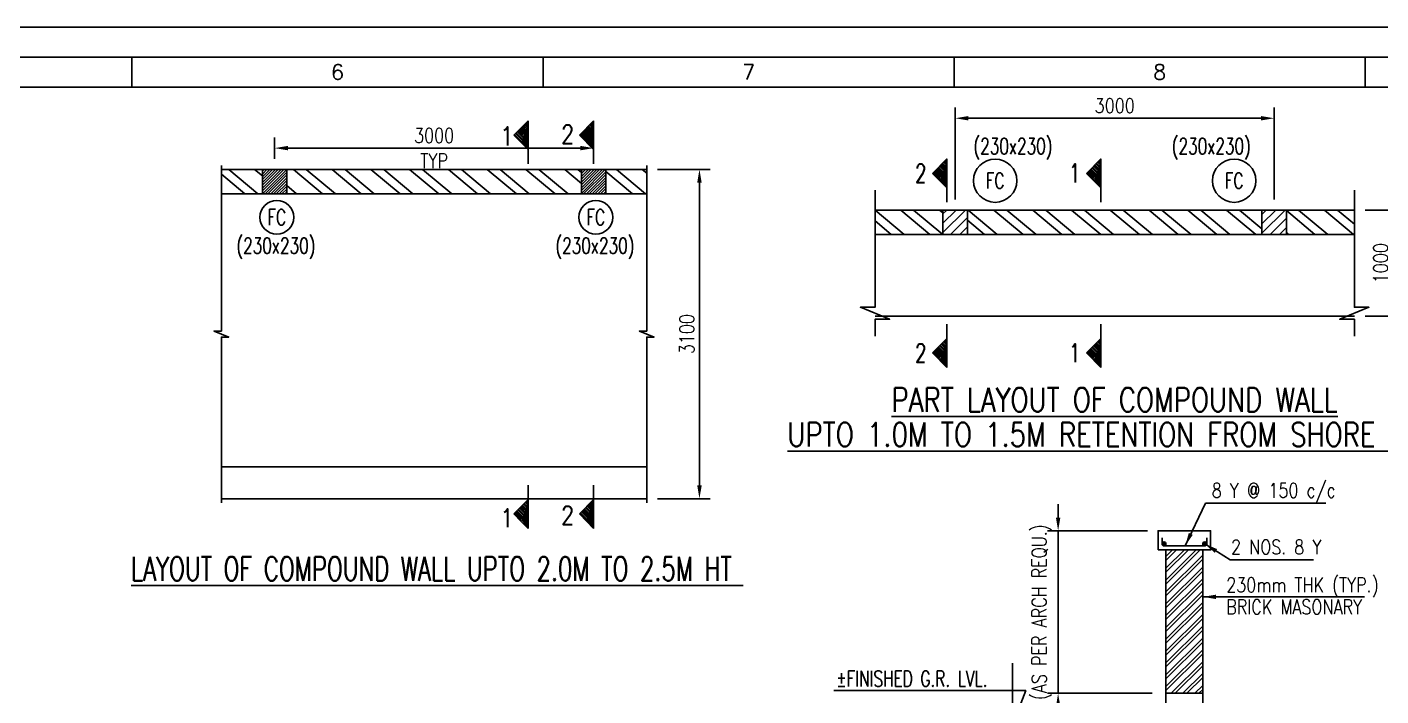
# Model space of a CAD drawing. Extents: x -69352 to 1013721, y -547461 to -186867.
# Drawn here: x 745812 to 771275, y -376978 to -364383 of the extents above; entities that cross this region are included whole.
import ezdxf
from ezdxf.enums import TextEntityAlignment as Align
from ezdxf.lldxf.tags import DXFTag

# ---------------------------------------------------------------- set-up
doc = ezdxf.new("R2010")
doc.units = 0
doc.header["$LTSCALE"] = 500
doc.header["$MEASUREMENT"] = 0
doc.header["$PDMODE"] = 35
doc.header["$PDSIZE"] = -15
doc.layers.get('DEFPOINTS').update_dxf_attribs({"color": 4})
for name, color, linetype in [('PNA', 10, 'Continuous'), ('S-BRECK LINE', 8, 'Continuous'), ('S-COLUMN', 1, 'Continuous'), ('S-COLUMN CIRCLE', 9, 'Continuous'), ('S-COLUMN HATCH', 8, 'Continuous'), ('S-COLUMN NO', 2, 'Continuous'), ('S-CONCRET LINE', 4, 'Continuous'), ('S-DIM-1', 5, 'Continuous'), ('S-HATCH', 253, 'Continuous'), ('S-LEVEL SECTION', 3, 'Continuous'), ('S-REINFORCEMENT', 6, 'Continuous'), ('S-RETAINING WALL', 6, 'Continuous'), ('S-RETAINING WALL HATCH', 8, 'Continuous'), ('S-SECTION MARK', 1, 'Continuous'), ('S-TEXT-1', 4, 'Continuous'), ('S-TEXT-1 @ 1', 4, 'Continuous'), ('S-TITIL', 6, 'Continuous'), ('SHEET', 7, 'Continuous')]:
    doc.layers.add(name, color=color, linetype=linetype)
doc.styles.add('ROMANS', font='simplex.shx', dxfattribs={"width": 0.8, "height": 275})
tags = doc.linetypes.add('HIDDEN', pattern=[0.375, 0.25, -0.125]).pattern_tags.tags
tags[6:7] = [DXFTag(74, 4), DXFTag(75, 0), DXFTag(340, '0'), DXFTag(46, 1.0), DXFTag(50, 0.0), DXFTag(44, 0.0), DXFTag(45, 0.0)]
tags[4:5] = [DXFTag(74, 4), DXFTag(75, 0), DXFTag(340, '0'), DXFTag(46, 1.0), DXFTag(50, 0.0), DXFTag(44, 0.0), DXFTag(45, 0.0)]
doc.dimstyles.new('dim100', dxfattribs={"dimtxt": 250, "dimasz": 250, "dimexe": 200, "dimexo": 200, "dimgap": 100, "dimtad": 1, "dimdec": 0, "dimzin": 0, "dimdsep": 46, "dimtxsty": 'ROMANS', "dimcen": 0, "dimclrd": 5, "dimclre": 5, "dimclrt": 4, "dimadec": 0, "dimazin": 0, "dimtfac": 1, "dimtdec": 0, "dimtix": 1, "dimtofl": 0, "dimtmove": 2, "dimatfit": 3, "dimfxl": 0, "dimtolj": 1, "dimtzin": 0, "dimlwd": -1, "dimlwe": -1, "dimarcsym": 0})
doc.dimstyles.new('dim33.33', dxfattribs={"dimtxt": 250, "dimasz": 250, "dimexe": 200, "dimexo": 200, "dimgap": 100, "dimtad": 1, "dimdec": 0, "dimlfac": 0.333331, "dimzin": 0, "dimdsep": 46, "dimtxsty": 'ROMANS', "dimcen": 0, "dimclrd": 5, "dimclre": 5, "dimclrt": 4, "dimadec": 0, "dimazin": 0, "dimtfac": 1, "dimtdec": 0, "dimtix": 1, "dimtofl": 0, "dimtmove": 2, "dimatfit": 3, "dimfxl": 0, "dimtolj": 1, "dimtzin": 0, "dimlwd": -1, "dimlwe": -1, "dimarcsym": 0})
doc.dimstyles.new('dim50', dxfattribs={"dimtxt": 250, "dimasz": 250, "dimexe": 200, "dimexo": 200, "dimgap": 100, "dimtad": 1, "dimdec": 0, "dimlfac": 0.5, "dimzin": 0, "dimdsep": 46, "dimtxsty": 'ROMANS', "dimcen": 0, "dimclrd": 5, "dimclre": 5, "dimclrt": 4, "dimadec": 0, "dimazin": 0, "dimtfac": 1, "dimtdec": 0, "dimtix": 1, "dimtofl": 0, "dimtmove": 2, "dimatfit": 3, "dimfxl": 0, "dimtolj": 1, "dimtzin": 0, "dimlwd": -1, "dimlwe": -1, "dimarcsym": 0})
pattern_1 = [(45, (-17553747.24, 1034755.59), (-88.38834765, 88.38834765), [])]

# ---------------------------------------------------------------- blocks, each defined once
blk = doc.blocks.new('zw$C05B')
at = {"flags": 128}
blk.add_lwpolyline([(0, 0), (82749, 0), (82749, 58210), (0, 58210)], close=True, dxfattribs=at)
at = {"layer": 'PNA'}
for p, q in [((34643, 57718), (34643, 57226)), ((41374, 57718), (41374, 57226)), ((48106, 57718), (48106, 57226)), ((54838, 57718), (54838, 57226))]:
    blk.add_line(p, q, dxfattribs=at)
at = {"layer": 'PNA', "color": 1}
for points in [[(984, 492), (82257, 492), (82257, 57718), (984, 57718)], [(1968, 984), (81765, 984), (81765, 57226), (1968, 57226)]]:
    blk.add_lwpolyline(points, close=True, dxfattribs=at)
at = {"layer": 'PNA', "style": 'ROMANS'}
for s, p in [('6', (38009, 57472)), ('7', (44741, 57472)), ('8', (51473, 57472))]:
    blk.add_text(s, height=246, dxfattribs=at).set_placement(p, align=Align.MIDDLE)
blk = doc.blocks.new('*D948')
at = {"layer": 'DEFPOINTS', "color": 0}
for p in [(769268, -366100), (763268, -367829), (769268, -367829)]:
    blk.add_point(p, dxfattribs=at)
at = {"layer": 'S-TEXT-1', "color": 5}
for p, q in [((763268, -367629), (763268, -365900)), ((769268, -367629), (769268, -365900)), ((763518, -366100), (769018, -366100))]:
    blk.add_line(p, q, dxfattribs=at)
for points in [[(763518, -366059), (763518, -366142), (763268, -366100)], [(769018, -366142), (769018, -366059), (769268, -366100)]]:
    blk.add_solid(points, dxfattribs=at)
at = {"layer": 'S-TEXT-1', "color": 4, "insert": (766268, -365863), "char_height": 275, "attachment_point": 5, "style": 'ROMANS'}
blk.add_mtext('\\A1;3000', dxfattribs=at)
blk = doc.blocks.new('*D949')
at = {"layer": 'DEFPOINTS', "color": 0}
for p in [(770776, -367829), (770776, -369829), (771508, -369829)]:
    blk.add_point(p, dxfattribs=at)
at = {"layer": 'S-TEXT-1', "color": 5}
for p, q in [((770976, -367829), (771708, -367829)), ((771508, -368079), (771508, -369579)), ((770976, -369829), (771708, -369829))]:
    blk.add_line(p, q, dxfattribs=at)
for points in [[(771549, -368079), (771466, -368079), (771508, -367829)], [(771466, -369579), (771549, -369579), (771508, -369829)]]:
    blk.add_solid(points, dxfattribs=at)
at = {"layer": 'S-TEXT-1', "color": 4, "insert": (771270, -368829), "char_height": 275, "attachment_point": 5, "rotation": 90, "style": 'ROMANS'}
blk.add_mtext('\\A1;1000', dxfattribs=at)
blk = doc.blocks.new('*D957')
at = {"layer": 'DEFPOINTS', "color": 0}
for p in [(767083, -373868), (765204, -376928), (767173, -376928)]:
    blk.add_point(p, dxfattribs=at)
at = {"layer": 'S-DIM-1', "color": 5, "lineweight": -3}
for p, q in [((765204, -373618), (765204, -373368)), ((765204, -373868), (765204, -376928)), ((765204, -377178), (765204, -377428))]:
    blk.add_line(p, q, dxfattribs=at)
at = {"layer": 'S-DIM-1', "color": 5}
for p, q in [((766883, -373868), (765004, -373868)), ((766973, -376928), (765004, -376928))]:
    blk.add_line(p, q, dxfattribs=at)
for points in [[(765163, -373618), (765246, -373618), (765204, -373868)], [(765246, -377178), (765163, -377178), (765204, -376928)]]:
    blk.add_solid(points, dxfattribs=at)
at = {"layer": 'S-DIM-1', "color": 4, "insert": (764895, -375398), "char_height": 275, "attachment_point": 5, "rotation": 90, "style": 'ROMANS'}
blk.add_mtext('\\A1;(AS PER ARCH REQU.)', dxfattribs=at)
blk = doc.blocks.new('A$C3C2A062F')
at = {"layer": 'S-COLUMN HATCH'}
h = blk.add_hatch(dxfattribs=at)
h.set_pattern_fill('ANSI31', color=256, scale=150, style=0)
h.set_pattern_definition([(45, (-56668.66, -124038.072), (-13.2582521, 13.2582521), [])])
h.paths.add_polyline_path([(115, -115), (-115, -115), (-115, 115), (115, 115)])
at = {"layer": 'S-COLUMN'}
for p, q in [((-115, -115), (-115, 115)), ((-115, 115), (115, 115)), ((115, 115), (115, -115)), ((115, -115), (-115, -115))]:
    blk.add_line(p, q, dxfattribs=at)
blk = doc.blocks.new('*U830')
at = {"layer": 'S-SECTION MARK', "ltscale": 5}
h = blk.add_hatch(dxfattribs=at)
h.set_pattern_fill('ANSI31', color=256, scale=172.406964, angle=-90, style=0)
h.set_pattern_definition([(45, (-328597.685, -32610.178), (15.2387667, -15.2387667), [])])
h.paths.add_polyline_path([(267, 2343), (0, 2615), (0, 2072)])
h = blk.add_hatch(dxfattribs=at)
h.set_pattern_fill('ANSI31', color=256, scale=172.406964, angle=-90, style=0)
h.set_pattern_definition([(45, (-1838.978, -79386.23), (15.2387667, -15.2387667), [])])
h.paths.add_polyline_path([(267, -4789), (0, -5061), (0, -4517)])
at = {"layer": 'S-SECTION MARK'}
for p, q in [((0, 1802), (0, 2615)), ((0, 2615), (267, 2343)), ((0, 2072), (267, 2343)), ((0, -4248), (0, -5061)), ((0, -4517), (267, -4789)), ((0, -5061), (267, -4789))]:
    blk.add_line(p, q, dxfattribs=at)
blk = doc.blocks.new('*D873')
at = {"layer": 'DEFPOINTS', "color": 0}
for p in [(756467, -366663), (750467, -367064), (756467, -367064)]:
    blk.add_point(p, dxfattribs=at)
at = {"layer": 'S-DIM-1', "color": 5, "ltscale": 0.3}
for p, q in [((750467, -366864), (750467, -366463)), ((750717, -366663), (756217, -366663)), ((756467, -366864), (756467, -366463))]:
    blk.add_line(p, q, dxfattribs=at)
at = {"layer": 'S-DIM-1', "color": 5}
for points in [[(750717, -366621), (750717, -366704), (750467, -366663)], [(756217, -366704), (756217, -366621), (756467, -366663)]]:
    blk.add_solid(points, dxfattribs=at)
at = {"layer": 'S-DIM-1', "color": 4, "lineweight": 0, "char_height": 275, "attachment_point": 5, "style": 'ROMANS'}
for s, insert in [('\\A1;3000', (753467, -366425)), ('TYP', (753467, -366900))]:
    blk.add_mtext(s, dxfattribs=dict(at, insert=insert))
blk = doc.blocks.new('*U832')
at = {"layer": 'S-BRECK LINE'}
blk.add_lwpolyline([(-6350, 0), (-113, 0), (-113, -275), (113, 275), (113, 0), (6350, 0)], dxfattribs=at)
blk = doc.blocks.new('*D874')
at = {"layer": 'DEFPOINTS', "color": 0}
for p in [(757467, -367064), (758458, -367064), (757467, -373264)]:
    blk.add_point(p, dxfattribs=at)
at = {"layer": 'S-DIM-1', "color": 5, "ltscale": 0.3}
for p, q in [((757667, -367064), (758658, -367064)), ((758458, -373014), (758458, -367314)), ((757667, -373264), (758658, -373264))]:
    blk.add_line(p, q, dxfattribs=at)
at = {"layer": 'S-DIM-1', "color": 5}
for points in [[(758500, -367314), (758416, -367314), (758458, -367064)], [(758416, -373014), (758500, -373014), (758458, -373264)]]:
    blk.add_solid(points, dxfattribs=at)
at = {"layer": 'S-DIM-1', "color": 4, "lineweight": 0, "insert": (758221, -370164), "char_height": 275, "attachment_point": 5, "rotation": 90, "style": 'ROMANS'}
blk.add_mtext('\\A1;3100', dxfattribs=at)

msp = doc.modelspace()

# ---------------------------------------------------------------- hatches: boundary and pattern name
at = {"layer": 'S-COLUMN HATCH'}
h = msp.add_hatch(dxfattribs=at)
h.set_pattern_fill('ANSI31', color=256, scale=1000, angle=360, style=0)
h.set_pattern_definition(pattern_1)
h.paths.add_polyline_path([(763037.758, -368288.512), (763037.758, -367828.512), (763497.758, -367828.512), (763497.758, -368288.512)])
h = msp.add_hatch(dxfattribs=at)
h.set_pattern_fill('ANSI31', color=256, scale=1000, angle=360, style=0)
h.set_pattern_definition(pattern_1)
h.paths.add_polyline_path([(769037.758, -368288.512), (769037.758, -367828.512), (769497.758, -367828.512), (769497.758, -368288.512)])
at = {"layer": 'S-HATCH'}
h = msp.add_hatch(dxfattribs=at)
h.set_pattern_fill('ANSI32', color=256, scale=1250, angle=275, style=0)
h.set_pattern_definition([(320, (-15781927.9, 748668.6), (301.306692, 359.083333), []), (320, (-15781908.65, 748448.47), (301.306692, 359.083333), [])])
h.paths.add_polyline_path([(749467.119, -367524.422), (749467.119, -367064.422), (750237.119, -367064.422), (750237.119, -367524.422)])
h.paths.add_polyline_path([(757467.119, -367524.422), (756697.119, -367524.422), (756697.119, -367064.422), (757467.119, -367064.422)])
h.paths.add_polyline_path([(750697.119, -367064.422), (756237.119, -367064.422), (756237.119, -367524.422), (750697.119, -367524.422)])
h = msp.add_hatch(dxfattribs=at)
h.set_pattern_fill('ANSI32', color=256, scale=1250, angle=275, style=0)
h.set_pattern_definition([(320, (-15668220.3, 740402.8), (301.306692, 359.083333), []), (320, (-15668201.06, 740182.66), (301.306692, 359.083333), [])])
h.paths.add_polyline_path([(761759.764, -367828.512), (761759.764, -368288.512), (763037.758, -368288.512), (763037.758, -367828.512)])
h = msp.add_hatch(dxfattribs=at)
h.set_pattern_fill('ANSI32', color=256, scale=1250, angle=275, style=0)
h.set_pattern_definition([(320, (-15669383.3, 740402.8), (301.306692, 359.083333), []), (320, (-15669364.05, 740182.66), (301.306692, 359.083333), [])])
h.paths.add_polyline_path([(763497.758, -368288.512), (763497.758, -367828.512), (769037.758, -367828.512), (769037.758, -368288.512)])
h = msp.add_hatch(dxfattribs=at)
h.set_pattern_fill('ANSI32', color=256, scale=1250, angle=275, style=0)
h.set_pattern_definition([(320, (-15673377.26, 740402.8), (301.306692, 359.083333), []), (320, (-15673358, 740182.66), (301.306692, 359.083333), [])])
h.paths.add_polyline_path([(769497.758, -368288.512), (769497.758, -367828.512), (770775.752, -367828.512), (770775.752, -368288.512)])
h = msp.add_hatch(dxfattribs=at)
h.set_pattern_fill('ANSI32', color=256, scale=420, style=0)
h.set_pattern_definition([(45, (-7914608.66, 24193.52), (-111.369318, 111.369318), []), (45, (-7914534.41, 24193.52), (-111.369318, 111.369318), [])])
h.paths.add_polyline_path([(767232.881, -376927.618), (767922.881, -376927.618), (767922.881, -374227.618), (767232.881, -374227.618)])
at = {"layer": 'S-SECTION MARK'}
h = msp.add_hatch(dxfattribs=at)
h.set_pattern_fill('ANSI31', color=256, scale=172.406964, angle=270, style=0)
h.set_pattern_definition([(315, (761269.905, -291426.36), (15.2387667, 15.2387667), [])])
h.paths.add_polyline_path([(762841.753, -367137.519), (763108.883, -366865.654), (763108.883, -367409.384)])
h = msp.add_hatch(dxfattribs=at)
h.set_pattern_fill('ANSI31', color=256, scale=172.406964, angle=270, style=0)
h.set_pattern_definition([(315, (764165.212, -291426.36), (15.2387667, 15.2387667), [])])
h.paths.add_polyline_path([(765737.061, -367137.519), (766004.19, -366865.654), (766004.19, -367409.384)])
h = msp.add_hatch(dxfattribs=at)
h.set_pattern_fill('ANSI31', color=256, scale=172.406964, angle=270, style=0)
h.set_pattern_definition([(315, (761269.905, -292736.36), (15.2387667, 15.2387667), [])])
h.paths.add_polyline_path([(762841.753, -370519.504), (763108.883, -370791.37), (763108.883, -370247.639)])
h = msp.add_hatch(dxfattribs=at)
h.set_pattern_fill('ANSI31', color=256, scale=172.406964, angle=270, style=0)
h.set_pattern_definition([(315, (764165.212, -292736.36), (15.2387667, 15.2387667), [])])
h.paths.add_polyline_path([(765737.061, -370519.504), (766004.19, -370791.37), (766004.19, -370247.639)])

# ---------------------------------------------------------------- linework, layer by layer
at = {"color": 4, "linetype": 'HIDDEN', "ltscale": 0.5}
msp.add_line((757467.119, -372664.422), (749467.119, -372664.422), dxfattribs=at)
at = {"color": 4, "ltscale": 0.25}
msp.add_line((757467.119, -373264.422), (749467.119, -373264.422), dxfattribs=at)
at = {"layer": 'S-BRECK LINE', "elevation": -0.168}
for points in [[(761759.764, -370203.512), (761759.764, -369885.581), (762034.512, -369885.581), (761485.017, -369659.95), (761759.764, -369659.95), (761759.764, -367453.512)], [(770775.752, -370203.512), (770775.752, -369885.581), (770501.004, -369885.581), (771050.5, -369659.95), (770775.752, -369659.95), (770775.752, -367453.512)]]:
    msp.add_lwpolyline(points, dxfattribs=at)
at = {"layer": 'S-COLUMN', "color": 4}
msp.add_line((767232.881, -376888.614, -189.754), (767232.881, -374227.618, -189.754), dxfattribs=at)
at = {"layer": 'S-COLUMN', "elevation": -0.168}
for points in [[(763037.758, -368288.512), (763497.758, -368288.512), (763497.758, -367828.512), (763037.758, -367828.512)], [(769497.758, -368288.512), (769037.758, -368288.512), (769037.758, -367828.512), (769497.758, -367828.512)]]:
    msp.add_lwpolyline(points, close=True, dxfattribs=at)
at = {"layer": 'S-COLUMN', "color": 4, "elevation": -189.754}
for points in [[(767232.881, -376927.618), (767232.881, -374227.618)], [(767922.881, -374227.618), (767922.881, -376927.618)]]:
    msp.add_lwpolyline(points, dxfattribs=at)
at = {"layer": 'S-COLUMN CIRCLE'}
for centre, radius in [((764020.284, -367276.037, -0.168), 407.525), ((768515.233, -367276.037, -0.168), 407.525), ((750508.411, -367965.283), 317.825), ((756508.411, -367965.283), 317.825)]:
    msp.add_circle(centre, radius, dxfattribs=at)
at = {"layer": 'S-CONCRET LINE'}
msp.add_line((770775.752, -369828.512, -0.168), (761759.764, -369828.512, -0.168), dxfattribs=at)
msp.add_lwpolyline([(757467.119, -367064.422), (757467.119, -367524.422), (749467.119, -367524.422), (749467.119, -367064.422)], close=True, dxfattribs=at)
for points, elevation in [([(763037.758, -368288.512), (763037.758, -367828.512), (761759.764, -367828.512), (761759.764, -368288.512)], -0.168), ([(763497.758, -368288.512), (763497.758, -367828.512), (769037.758, -367828.512), (769037.758, -368288.512)], -0.168), ([(769497.758, -368288.512), (769497.758, -367828.512), (770775.752, -367828.512), (770775.752, -368288.512)], -0.168), ([(767082.881, -374227.618), (767082.881, -373867.618), (768072.881, -373867.618), (768072.881, -374227.618)], -189.754)]:
    msp.add_lwpolyline(points, close=True, dxfattribs=dict(at, elevation=elevation))
at = {"layer": 'S-LEVEL SECTION', "elevation": -189.754}
msp.add_lwpolyline([(764344.229, -376357.218), (764344.229, -377527.618), (764594.229, -376877.618), (760983.6, -376877.618)], dxfattribs=at)
at = {"layer": 'S-REINFORCEMENT', "color": 5, "elevation": -189.754}
msp.add_lwpolyline([(767997.881, -374002.618), (767997.881, -374115.118, -0.414213562), (767960.381, -374152.618), (767195.381, -374152.618, -0.414213562), (767157.881, -374115.118), (767157.881, -374002.618)], format="xyb", dxfattribs=at)
at = {"layer": 'S-REINFORCEMENT', "color": 5, "const_width": 37.5, "elevation": -189.754}
for points in [[(767176.631, -374115.118, 1), (767214.131, -374115.118, 1)], [(767979.131, -374115.118, -1), (767941.631, -374115.118, -1)]]:
    msp.add_lwpolyline(points, format="xyb", close=True, dxfattribs=at)
at = {"layer": 'S-REINFORCEMENT', "color": 5}
for centre in [(767195.381, -374115.118, -189.754), (767960.381, -374115.118, -189.754)]:
    msp.add_circle(centre, 37.5, dxfattribs=at)
at = {"layer": 'S-RETAINING WALL', "color": 4}
msp.add_line((767922.881, -376927.618, -189.754), (767232.881, -376927.618, -189.754), dxfattribs=at)
at = {"layer": 'S-RETAINING WALL', "color": 4, "elevation": -189.754}
for points in [[(767232.881, -383827.618), (767232.881, -376927.618)], [(767922.881, -385027.618), (767922.881, -376927.618)]]:
    msp.add_lwpolyline(points, dxfattribs=at)
at = {"layer": 'S-SECTION MARK'}
for p, q in [((762841.753, -367137.519, -0.168), (763108.883, -366865.654, -0.168)), ((763108.883, -367678.512, -0.168), (763108.883, -366865.654, -0.168)), ((765737.061, -367137.519, -0.168), (766004.19, -366865.654, -0.168)), ((766004.19, -367678.512, -0.168), (766004.19, -366865.654, -0.168)), ((763108.883, -367409.384, -0.168), (762841.753, -367137.519, -0.168)), ((766004.19, -367409.384, -0.168), (765737.061, -367137.519, -0.168)), ((763108.883, -369978.512, -0.168), (763108.883, -370791.37, -0.168)), ((766004.19, -369978.512, -0.168), (766004.19, -370791.37, -0.168)), ((763108.883, -370247.639, -0.168), (762841.753, -370519.504, -0.168)), ((766004.19, -370247.639, -0.168), (765737.061, -370519.504, -0.168)), ((762841.753, -370519.504, -0.168), (763108.883, -370791.37, -0.168)), ((765737.061, -370519.504, -0.168), (766004.19, -370791.37, -0.168))]:
    msp.add_line(p, q, dxfattribs=at)

# ---------------------------------------------------------------- block references
at = {"layer": 'S-REINFORCEMENT', "color": 30, "lineweight": 0, "ltscale": 0.3, "xscale": 2, "yscale": 2, "zscale": 2}
for p in [(750467.119, -367294.422), (756467.119, -367294.422)]:
    msp.add_blockref('A$C3C2A062F', p, dxfattribs=at)
at = {"layer": 'S-RETAINING WALL HATCH', "xscale": -1}
for p in [(755233.341, -368762.118), (756467.119, -368762.118)]:
    msp.add_blockref('*U830', p, dxfattribs=at)
at = {"layer": 'S-RETAINING WALL HATCH', "xscale": 0.5, "yscale": 0.5, "zscale": 0.5, "rotation": 90}
for p in [(749467.119, -370164.422), (757467.119, -370164.422)]:
    msp.add_blockref('*U832', p, dxfattribs=at)
at = {"layer": 'SHEET', "xscale": 1.148535329229629, "yscale": 1.148535329229629, "zscale": 1.148535329229629}
msp.add_blockref('zw$C05B', (707996, -431239.516), dxfattribs=at)

# ---------------------------------------------------------------- texts
at = {"layer": 'S-COLUMN NO', "style": 'ROMANS', "width": 0.7}
for p in [(763612.758, -366626.037, -0.168), (767342.758, -366626.037, -0.168), (749750.167, -368498.841, -1.253), (755750.167, -368498.841, -1.253)]:
    msp.add_text('(230x230)', height=300, dxfattribs=at).set_placement(p, align=Align.MIDDLE_LEFT)
for p in [(764020.284, -367276.037, -0.168), (768515.233, -367276.037, -0.168), (750508.411, -367965.283), (756508.411, -367965.283)]:
    msp.add_text('FC', height=300, dxfattribs=at).set_placement(p, align=Align.MIDDLE)
at = {"layer": 'S-LEVEL SECTION', "style": 'ROMANS', "width": 0.7}
msp.add_text('%%PFINISHED G.R. LVL.', height=300, dxfattribs=at).set_placement((761030.363, -376652.618, -189.754), align=Align.MIDDLE_LEFT)
at = {"layer": 'S-SECTION MARK', "style": 'ROMANS'}
for s, height, width, p in [('1', 349.999, 0.8, (754833.258, -366439.599)), ('2', 349.999, 0.8, (755977.207, -366401.901)), ('2', 350, 0.7, (762618.971, -367136.157, -0.168)), ('1', 350, 0.7, (765514.278, -367136.157, -0.168)), ('2', 350, 0.7, (762618.971, -370520.866, -0.168)), ('1', 350, 0.7, (765514.278, -370520.866, -0.168)), ('1', 349.999, 0.8, (754833.258, -373627.101)), ('2', 349.999, 0.8, (755977.207, -373577.406))]:
    msp.add_text(s, height=height, dxfattribs=dict(at, width=width)).set_placement(p, align=Align.MIDDLE)
at = {"layer": 'S-TEXT-1 @ 1', "style": 'ROMANS', "width": 0.8}
for s, p in [('8 Y @ 150 c/c', (768093.381, -373106.863, -189.754)), ('2 NOS. 8 Y', (768458.215, -374172.747, -189.754)), ('230mm THK (TYP.)', (768366.215, -374887.116, -189.754)), ('BRICK MASONARY', (768366.215, -375301.402, -189.754))]:
    msp.add_text(s, height=275, dxfattribs=at).set_placement(p, align=Align.MIDDLE_LEFT)
at = {"layer": 'S-TITIL', "style": 'ROMANS', "width": 0.8}
for s, p in [('%%UPART LAYOUT OF COMPOUND WALL', (766267.758, -371400.933, -0.168)), ('%%UUPTO 1.0M TO 1.5M RETENTION FROM SHORE PILE', (766267.758, -372054.716, -0.168))]:
    msp.add_text(s, height=450, dxfattribs=at).set_placement(p, align=Align.MIDDLE_CENTER)
at = {"layer": 'S-TITIL', "color": 6, "style": 'ROMANS', "width": 0.7}
msp.add_text('%%ULAYOUT OF COMPOUND WALL UPTO 2.0M TO 2.5M HT ', height=450, dxfattribs=at).set_placement((753524.443, -374583.394), align=Align.MIDDLE)

# ---------------------------------------------------------------- dimensions: what is measured, and where the dimension line sits
at = {"layer": 'S-DIM-1', "color": 30, "lineweight": 0, "ltscale": 0.3}
dim = msp.add_linear_dim(base=(756467.119, -366662.579), p1=(750467.119, -367064.422), p2=(756467.119, -367064.422), text='<>\\XTYP', dimstyle='dim50', override={"dimtxt": 250, "dimasz": 250}, dxfattribs=at)
dim.commit()
dim.dimension.update_dxf_attribs({"geometry": '*D873', "text_midpoint": (753467.119, -366662.579)})
dim = msp.add_linear_dim(base=(758458.152, -367064.422), p1=(757467.119, -373264.422), p2=(757467.119, -367064.422), angle=90, dimstyle='dim50', override={"dimtxt": 250, "dimasz": 250}, dxfattribs=at)
dim.commit()
dim.dimension.update_dxf_attribs({"geometry": '*D874', "text_midpoint": (758220.652, -370164.422)})
at = {"layer": 'S-DIM-1'}
dim = msp.add_linear_dim(base=(765204.381, -376927.618, -189.754), p1=(767082.881, -373867.618, -189.754), p2=(767172.881, -376927.618, -189.754), angle=90, text='(AS PER ARCH REQU.)', dimstyle='dim33.33', override={"dimtofl": 1, "dimtmove": 0, "dimlwd": 65533}, dxfattribs=at)
dim.commit()
dim.dimension.update_dxf_attribs({"geometry": '*D957', "text_midpoint": (764894.858, -375397.618, -189.754)})
at = {"layer": 'S-TEXT-1', "color": 5}
dim = msp.add_linear_dim(base=(769267.758, -366100.355, 1.086), p1=(763267.758, -367828.512, -0.168), p2=(769267.758, -367828.512, -0.168), dimstyle='dim50', dxfattribs=at)
dim.commit()
dim.dimension.update_dxf_attribs({"geometry": '*D948', "text_midpoint": (766267.758, -365862.855, 1.086)})
dim = msp.add_linear_dim(base=(771507.791, -369828.512, 1.086), p1=(770775.752, -367828.512, -0.168), p2=(770775.752, -369828.512, -0.168), angle=270, dimstyle='dim50', dxfattribs=at)
dim.commit()
dim.dimension.update_dxf_attribs({"geometry": '*D949', "text_midpoint": (771270.291, -368828.512, 1.086)})

# ---------------------------------------------------------------- leaders
at = {"layer": 'S-DIM-1'}
for points, dimstyle in [([(767592.381, -374152.618, -189.754), (767973.381, -373346.863, -189.754), (770238.951, -373346.863, -189.754)], 'dim33.33'), ([(767960.381, -374115.118, -189.754), (768439.451, -374412.747, -189.754), (770006.821, -374412.747, -189.754)], 'dim33.33'), ([(767922.881, -375112.116, -189.754), (770969.078, -375112.116, -189.754)], 'dim100')]:
    msp.add_leader(points, dimstyle=dimstyle, dxfattribs=at)

doc.saveas('drawing.dxf')
